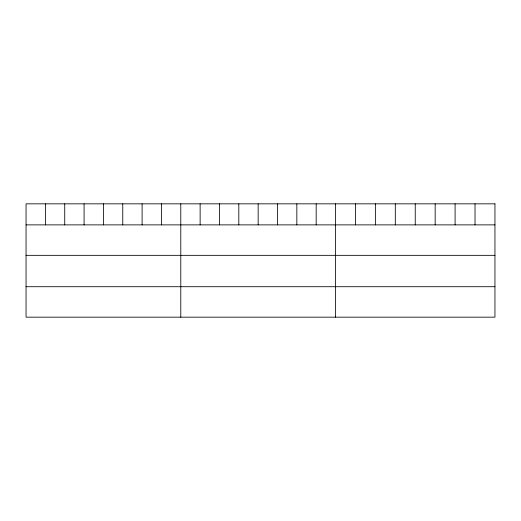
<?xml version="1.0" encoding="UTF-8"?>
<svg xmlns="http://www.w3.org/2000/svg" width="521" height="521" viewBox="0 0 521 521"><rect width="100%" height="100%" fill="white"/><g stroke="black" fill="none" stroke-linecap="round" stroke-linejoin="round"><path stroke-width="0.78" d="M26.05 224.877L494.95 224.877M26.05 255.336L494.95 255.336M26.05 286.713L494.95 286.713M475.022 203.835L475.022 224.877M455.093 203.835L455.093 224.877M435.165 203.835L435.165 224.877M415.237 203.835L415.237 224.877M395.309 203.835L395.309 224.877M375.38 203.835L375.38 224.877M355.452 203.835L355.452 224.877M335.524 203.835L335.524 317.165M316.182 203.835L316.182 224.877M296.84 203.835L296.84 224.877M277.498 203.835L277.498 224.877M258.155 203.835L258.155 224.877M238.813 203.835L238.813 224.877M219.471 203.835L219.471 224.877M200.129 203.835L200.129 224.877M180.787 203.835L180.787 317.165M161.445 203.835L161.445 224.877M142.103 203.835L142.103 224.877M122.761 203.835L122.761 224.877M103.419 203.835L103.419 224.877M84.076 203.835L84.076 224.877M64.734 203.835L64.734 224.877M45.392 203.835L45.392 224.877M494.95 203.835L26.05 203.835L26.05 317.165L494.95 317.165L494.95 203.835"/></g></svg>
